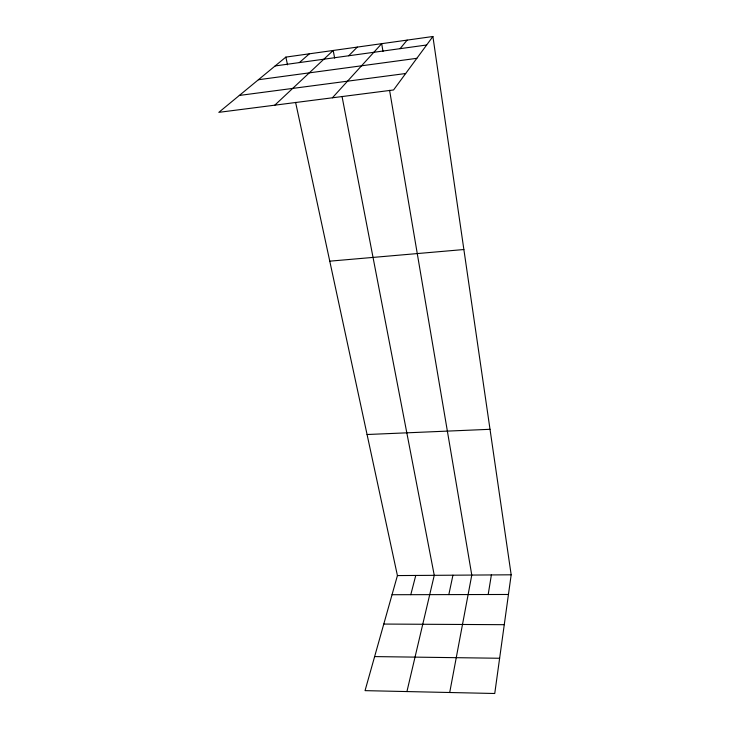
<?xml version="1.0" encoding="UTF-8"?>
<svg xmlns="http://www.w3.org/2000/svg" width="730" height="730" viewBox="0 0 730 730"><rect width="100%" height="100%" fill="white"/><g stroke="black" fill="none" stroke-linecap="round" stroke-linejoin="round"><path stroke-width="1.09" d="M432.899 36.5L393.561 89.963L218.827 112.347L285.859 57.104L432.899 36.5L511.173 574.802L494.748 693.5L365.046 690.644L397.421 575.578L295.595 102.355M488.188 594.521L491.381 574.939M449.707 692.505L471.781 575.067L389.583 90.31M448.831 594.603L452.938 575.203M406.929 691.565L434.259 575.331L342.032 96.406M410.789 594.685L415.762 575.459M400.067 48.673L407.13 40.114M332.387 97.802L381.68 43.681L382.995 51.447M348.694 55.772L357.289 47.094M274.781 105.184L333.19 50.47L334.659 58.126M299.355 62.588L309.383 53.81M275.137 65.937L426.649 44.995M258.384 79.743L416.848 58.318M239.33 95.447L405.661 73.52M329.768 261.167L463.878 249.532M367.071 434.514L490.012 429.304M397.421 575.578L511.173 574.802M392.037 594.722L508.445 594.476M383.779 624.059L504.266 624.688M374.636 656.589L499.621 658.259M285.859 57.104L287.52 64.833"/></g></svg>
